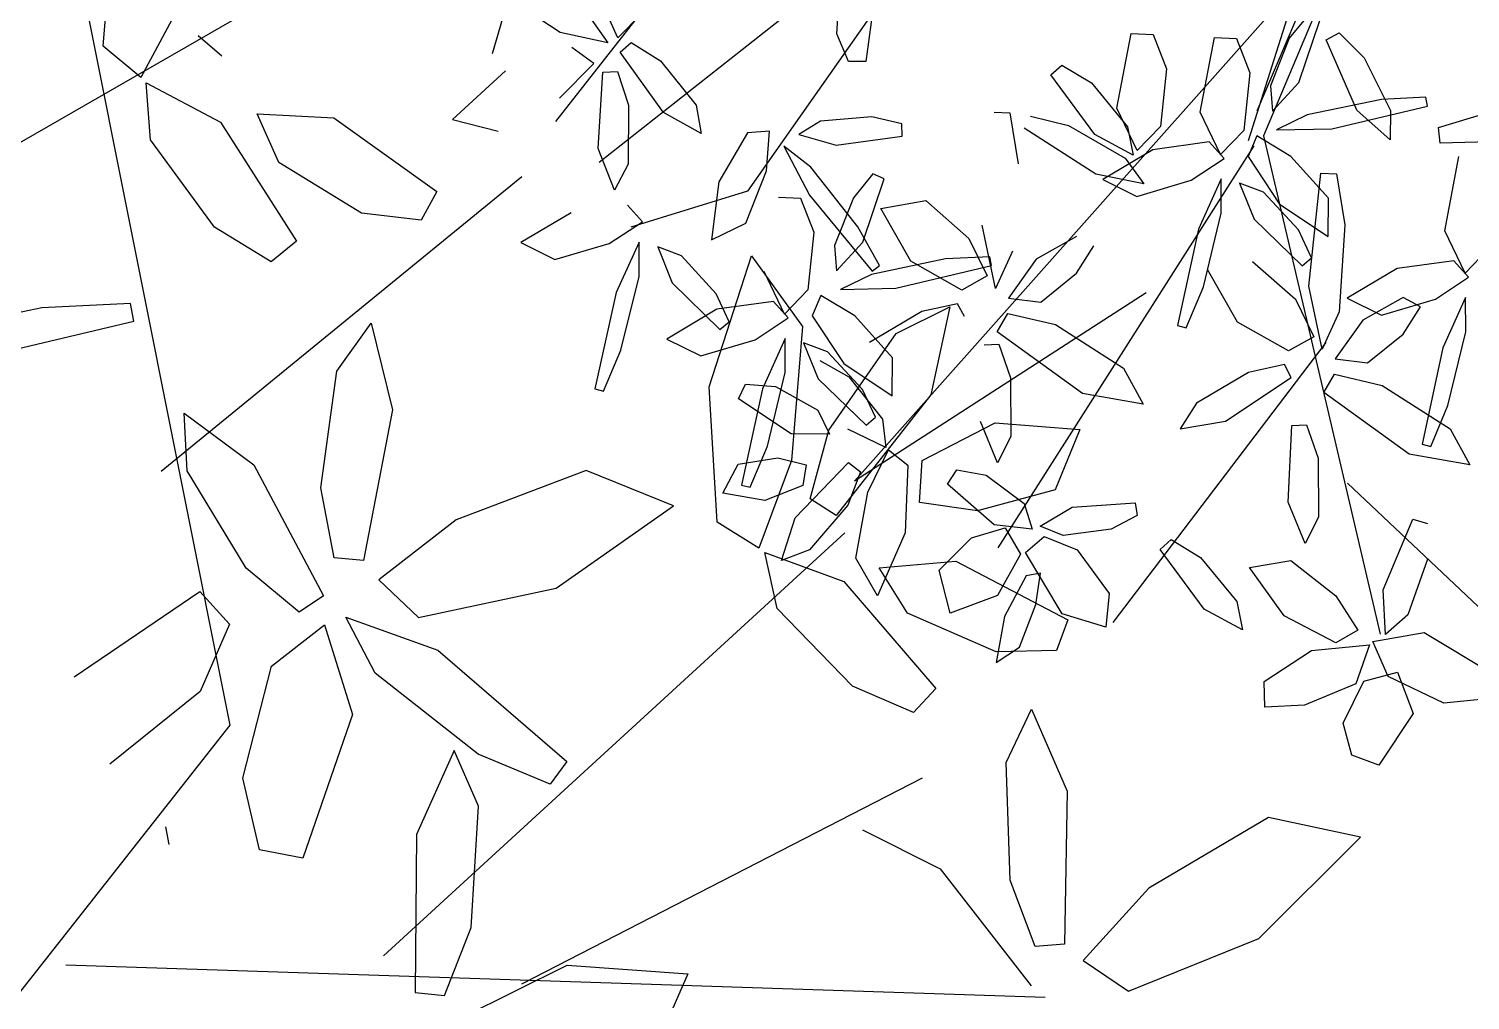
# Model space of a CAD drawing. Header units: inches. Extents: x -9 to 337, y -247 to 209.
# Drawn here: x 286.7024 to 287.0446, y 70.8894 to 71.12 of the extents above; entities that cross this region are included whole.
import ezdxf

# ---------------------------------------------------------------- set-up
doc = ezdxf.new("R2010")
doc.units = ezdxf.units.IN
doc.header["$MEASUREMENT"] = 0
doc.layers.add('vegetales', color=3, linetype='Continuous')

# ---------------------------------------------------------------- blocks, each defined once
blk = doc.blocks.new('Planta(planta)002')
at = {"color": 60}
for p, q in [((-0.66073, 0.35214), (-0.67335, 0.42382)), ((-0.71363, 0.38174), (-0.67452, 0.4016)), ((-0.77787, 0.36786), (-0.7585, 0.3326)), ((-0.71665, 0.36348), (-0.77787, 0.36786)), ((-0.6391, 0.31632), (-0.66073, 0.35214)), ((-0.62998, 0.31305), (-0.615, 0.35036)), ((-0.63375, 0.34285), (-0.6391, 0.31632)), ((-0.66025, 0.31287), (-0.66309, 0.33604)), ((-0.70205, 0.31386), (-0.66025, 0.31287)), ((-0.60135, 0.31245), (-0.62998, 0.31305)), ((-0.71057, 0.26024), (-0.66034, 0.30232)), ((-0.66034, 0.30232), (-0.65138, 0.29349)), ((-0.64981, 0.24096), (-0.6376, 0.30319)), ((-0.6376, 0.30319), (-0.62507, 0.302)), ((-0.62507, 0.302), (-0.61933, 0.27312)), ((-0.65138, 0.29349), (-0.66581, 0.26678)), ((-0.61933, 0.27312), (-0.62606, 0.22488)), ((-0.66581, 0.26678), (-0.70261, 0.23245)), ((-0.72692, 0.2257), (-0.71057, 0.26024)), ((-0.81423, 0.25321), (-0.80475, 0.22203)), ((-0.7664, 0.23939), (-0.81423, 0.25321)), ((-0.6406, 0.20502), (-0.64981, 0.24096)), ((-0.70261, 0.23245), (-0.72692, 0.2257)), ((-0.80475, 0.22203), (-0.76309, 0.19766)), ((-0.62606, 0.22488), (-0.6406, 0.20502)), ((-0.73009, 0.1898), (-0.72848, 0.20861)), ((-0.49913, 0.17916), (-0.46798, 0.20525)), ((-0.76309, 0.19766), (-0.73009, 0.1898)), ((-0.7447, 0.17978), (-0.78934, 0.16451)), ((-0.76591, 0.15965), (-0.7447, 0.17978)), ((-0.5094, 0.15581), (-0.49913, 0.17916)), ((-0.61289, 0.17671), (-0.66046, 0.16567)), ((-0.59903, 0.16389), (-0.61289, 0.17671)), ((-0.45608, 0.17602), (-0.49929, 0.14514)), ((-0.78934, 0.16451), (-0.86166, 0.1213)), ((-0.73663, 0.16555), (-0.75056, 0.13546)), ((-0.7283, 0.14545), (-0.73663, 0.16555)), ((-0.66046, 0.16567), (-0.70073, 0.13638)), ((-0.62549, 0.14266), (-0.59903, 0.16389)), ((-0.82245, 0.12779), (-0.76591, 0.15965)), ((-0.49929, 0.14514), (-0.5094, 0.15581)), ((-0.73139, 0.1017), (-0.7283, 0.14545)), ((-0.6703, 0.12474), (-0.62549, 0.14266)), ((-0.60009, 0.1462), (-0.61543, 0.10159)), ((-0.59721, 0.11711), (-0.60009, 0.1462)), ((-0.5839, 0.14384), (-0.5687, 0.11438)), ((-0.56292, 0.13808), (-0.5839, 0.14384)), ((-0.70073, 0.13638), (-0.6703, 0.12474)), ((-0.53028, 0.10878), (-0.56292, 0.13808)), ((-0.75056, 0.13546), (-0.75167, 0.07839)), ((-0.85802, 0.11453), (-0.82245, 0.12779)), ((-0.86166, 0.1213), (-0.85802, 0.11453)), ((-0.63481, 0.11965), (-0.62244, 0.10536)), ((-0.60676, 0.05291), (-0.59721, 0.11711)), ((-0.5687, 0.11438), (-0.52432, 0.07847)), ((-0.78865, 0.10574), (-0.779, 0.07462)), ((-0.74074, 0.09217), (-0.78865, 0.10574)), ((-0.62244, 0.10536), (-0.6358, 0.07699)), ((-0.51699, 0.086), (-0.53028, 0.10878)), ((-0.74123, 0.07722), (-0.73139, 0.1017)), ((-0.61543, 0.10159), (-0.62571, 0.01797)), ((-0.70266, 0.0616), (-0.74074, 0.09217)), ((-0.70391, 0.0472), (-0.68945, 0.08472)), ((-0.52432, 0.07847), (-0.51699, 0.086)), ((-0.779, 0.07462), (-0.73721, 0.05046)), ((-0.75167, 0.07839), (-0.74123, 0.07722)), ((-0.6358, 0.07699), (-0.67527, 0.047)), ((-0.56489, 0.07462), (-0.5912, 0.07283)), ((-0.56139, 0.06471), (-0.56489, 0.07462)), ((-0.5912, 0.07283), (-0.63195, 0.05658)), ((-0.61327, 0.04089), (-0.56139, 0.06471)), ((-0.70417, 0.04278), (-0.70266, 0.0616)), ((-0.63195, 0.05658), (-0.64642, 0.04034)), ((-0.73721, 0.05046), (-0.70417, 0.04278)), ((-0.61813, 0.01669), (-0.60676, 0.05291)), ((-0.67527, 0.047), (-0.70391, 0.0472)), ((-0.59695, -0.00024), (-0.58183, 0.04929)), ((-0.58183, 0.04929), (-0.5505, 0.02611)), ((-0.64642, 0.04034), (-0.61327, 0.04089)), ((-0.71873, 0.03268), (-0.76329, 0.01717)), ((-0.73984, 0.01244), (-0.71873, 0.03268)), ((-0.6711, 0.03568), (-0.68874, 0.02895)), ((-0.66383, 0.00255), (-0.6711, 0.03568)), ((-0.45542, 0.0354), (-0.44667, 0.0254)), ((-0.7838, 0.02608), (-0.77044, 0.03026)), ((-0.77439, -0.02716), (-0.7838, 0.02608)), ((-0.77044, 0.03026), (-0.7543, 0.01021)), ((-0.68874, 0.02895), (-0.69996, -0.01858)), ((-0.65572, 0.02688), (-0.62255, -0.00667)), ((-0.62837, 0.01654), (-0.65572, 0.02688)), ((-0.5505, 0.02611), (-0.54876, -0.02283)), ((-0.44667, 0.0254), (-0.47334, -0.00983)), ((-0.71059, 0.01849), (-0.72435, -0.01167)), ((-0.70215, -0.00157), (-0.71059, 0.01849)), ((-0.41016, -0.04031), (-0.39882, 0.02209)), ((-0.39882, 0.02209), (-0.38627, 0.02107)), ((-0.38627, 0.02107), (-0.38013, -0.00773)), ((-0.76329, 0.01717), (-0.83539, -0.02642)), ((-0.7962, -0.01972), (-0.73984, 0.01244)), ((-0.57509, -0.02051), (-0.62837, 0.01654)), ((-0.62571, 0.01797), (-0.61813, 0.01669)), ((-0.7543, 0.01021), (-0.74418, -0.02994)), ((-0.43424, -0.06405), (-0.44785, 0.00746)), ((-0.4364, 0.01061), (-0.42008, -0.01852)), ((-0.66765, -0.04556), (-0.66383, 0.00255)), ((-0.71211, -0.00185), (-0.70516, -0.0294)), ((-0.70502, -0.04534), (-0.70215, -0.00157)), ((-0.58501, -0.04882), (-0.59695, -0.00024)), ((-0.38075, -0.03847), (-0.32611, -0.00354)), ((-0.32611, -0.00354), (-0.31374, -0.01783)), ((-0.8514, -0.01952), (-0.82449, -0.01217)), ((-0.82449, -0.01217), (-0.79719, -0.03289)), ((-0.72435, -0.01167), (-0.72517, -0.06875)), ((-0.62255, -0.00667), (-0.55219, -0.053)), ((-0.38013, -0.00773), (-0.38619, -0.05605)), ((-0.31374, -0.01783), (-0.3271, -0.04621)), ((-0.83149, -0.04998), (-0.8514, -0.01952)), ((-0.83171, -0.03317), (-0.7962, -0.01972)), ((-0.69996, -0.01858), (-0.6916, -0.06766)), ((-0.6217, -0.0367), (-0.67159, -0.0223)), ((-0.54767, -0.04677), (-0.57509, -0.02051)), ((-0.56416, -0.06871), (-0.53262, -0.02343)), ((-0.54876, -0.02283), (-0.56122, -0.05622)), ((-0.42008, -0.01852), (-0.40713, -0.07297)), ((-0.83539, -0.02642), (-0.83171, -0.03317)), ((-0.75217, -0.05127), (-0.77439, -0.02716)), ((-0.74418, -0.02994), (-0.75217, -0.05127)), ((-0.70516, -0.0294), (-0.71169, -0.07524)), ((-0.79719, -0.03289), (-0.78482, -0.05469)), ((-0.59584, -0.05423), (-0.6217, -0.0367)), ((-0.40045, -0.07612), (-0.41016, -0.04031)), ((-0.3952, -0.07599), (-0.38075, -0.03847)), ((-0.71472, -0.06986), (-0.70502, -0.04534)), ((-0.6916, -0.06766), (-0.66765, -0.04556)), ((-0.56122, -0.05622), (-0.58501, -0.04882)), ((-0.55219, -0.053), (-0.54767, -0.04677)), ((-0.3271, -0.04621), (-0.36657, -0.07619)), ((-0.79971, -0.06479), (-0.83149, -0.04998)), ((-0.78482, -0.05469), (-0.79971, -0.06479)), ((-0.59982, -0.06617), (-0.59584, -0.05423)), ((-0.72745, -0.094), (-0.73839, -0.05969)), ((-0.53098, -0.05733), (-0.56416, -0.06871)), ((-0.38619, -0.05605), (-0.40045, -0.07612)), ((-0.33433, -0.0926), (-0.27969, -0.05767)), ((-0.41212, -0.09957), (-0.43424, -0.06405)), ((-0.72517, -0.06875), (-0.71472, -0.06986)), ((-0.43353, -0.07158), (-0.42388, -0.10271)), ((-0.38562, -0.08515), (-0.43353, -0.07158)), ((-0.40713, -0.07297), (-0.41212, -0.09957)), ((-0.8589, -0.09551), (-0.8242, -0.07895)), ((-0.8242, -0.07895), (-0.75864, -0.07949)), ((-0.75864, -0.07949), (-0.75741, -0.09273)), ((-0.71169, -0.07524), (-0.72745, -0.094)), ((-0.52221, -0.07688), (-0.56252, -0.08252)), ((-0.48431, -0.08883), (-0.52221, -0.07688)), ((-0.36657, -0.07619), (-0.3952, -0.07599)), ((-0.56252, -0.08252), (-0.54599, -0.10496)), ((-0.34755, -0.11572), (-0.38562, -0.08515)), ((-0.59008, -0.09535), (-0.57237, -0.09118)), ((-0.57237, -0.09118), (-0.55132, -0.12729)), ((-0.8359, -0.10673), (-0.8589, -0.09551)), ((-0.75741, -0.09273), (-0.78562, -0.10431)), ((-0.76559, -0.1091), (-0.72735, -0.09719)), ((-0.72735, -0.09719), (-0.7253, -0.11808)), ((-0.60586, -0.09488), (-0.59677, -0.10359)), ((-0.57841, -0.18445), (-0.59008, -0.09535)), ((-0.34879, -0.13012), (-0.33433, -0.0926)), ((-0.78562, -0.10431), (-0.8359, -0.10673)), ((-0.59677, -0.10359), (-0.61083, -0.13049)), ((-0.42388, -0.10271), (-0.38209, -0.12686)), ((-0.28068, -0.10034), (-0.32015, -0.13032)), ((-0.81372, -0.14031), (-0.76559, -0.1091)), ((-0.54599, -0.10496), (-0.50718, -0.11027)), ((-0.50718, -0.11027), (-0.47988, -0.10499)), ((-0.34905, -0.13454), (-0.34755, -0.11572)), ((-0.7253, -0.11808), (-0.76902, -0.15609)), ((-0.27683, -0.12074), (-0.2913, -0.13698)), ((-0.55132, -0.12729), (-0.53853, -0.19509)), ((-0.38209, -0.12686), (-0.34905, -0.13454)), ((-0.61083, -0.13049), (-0.64716, -0.16534)), ((-0.32015, -0.13032), (-0.34879, -0.13012)), ((-0.82442, -0.17608), (-0.81372, -0.14031)), ((-0.67137, -0.17241), (-0.6555, -0.13766)), ((-0.31599, -0.14164), (-0.33362, -0.14837)), ((-0.30871, -0.17477), (-0.31599, -0.14164)), ((-0.36361, -0.14464), (-0.40817, -0.16015)), ((-0.38472, -0.16488), (-0.36361, -0.14464)), ((-0.71405, -0.15382), (-0.69959, -0.15119)), ((-0.71182, -0.20688), (-0.71405, -0.15382)), ((-0.69959, -0.15119), (-0.68566, -0.17256)), ((-0.33362, -0.14837), (-0.34484, -0.1959)), ((-0.27325, -0.16078), (-0.3006, -0.15044)), ((-0.76902, -0.15609), (-0.82442, -0.17608)), ((-0.40817, -0.16015), (-0.48027, -0.20374)), ((-0.35547, -0.15883), (-0.36923, -0.18899)), ((-0.34703, -0.17889), (-0.35547, -0.15883)), ((-0.64716, -0.16534), (-0.67137, -0.17241)), ((-0.44108, -0.19704), (-0.38472, -0.16488)), ((-0.68566, -0.17256), (-0.68084, -0.2129)), ((-0.31253, -0.22288), (-0.30871, -0.17477)), ((-0.54939, -0.22843), (-0.57841, -0.18445)), ((-0.3499, -0.22266), (-0.34703, -0.17889)), ((-0.44294, -0.23903), (-0.42781, -0.18949)), ((-0.36923, -0.18899), (-0.37005, -0.24607)), ((-0.53853, -0.19509), (-0.54939, -0.22843)), ((-0.47659, -0.21049), (-0.44108, -0.19704)), ((-0.34484, -0.1959), (-0.33648, -0.24498)), ((-0.7926, -0.23139), (-0.77238, -0.19926)), ((-0.77238, -0.19926), (-0.73322, -0.20023)), ((-0.73322, -0.20023), (-0.70726, -0.21546)), ((-0.69215, -0.23288), (-0.71182, -0.20688)), ((-0.48027, -0.20374), (-0.47659, -0.21049)), ((-0.37861, -0.26221), (-0.30141, -0.20338)), ((-0.30141, -0.20338), (-0.29265, -0.21338)), ((-0.70726, -0.21546), (-0.71446, -0.24043)), ((-0.68084, -0.2129), (-0.69215, -0.23288)), ((-0.39648, -0.21268), (-0.39475, -0.26162)), ((-0.29265, -0.21338), (-0.31933, -0.24861)), ((-0.3596, -0.24718), (-0.3499, -0.22266)), ((-0.33648, -0.24498), (-0.31253, -0.22288)), ((-0.75389, -0.25039), (-0.7926, -0.23139)), ((-0.68567, -0.23616), (-0.65516, -0.24487)), ((-0.67792, -0.25589), (-0.68567, -0.23616)), ((-0.43099, -0.28761), (-0.44294, -0.23903)), ((-0.71446, -0.24043), (-0.75389, -0.25039)), ((-0.72731, -0.3012), (-0.71065, -0.24265)), ((-0.71065, -0.24265), (-0.68976, -0.24485)), ((-0.68976, -0.24485), (-0.67852, -0.27299)), ((-0.65516, -0.24487), (-0.6154, -0.28135)), ((-0.37005, -0.24607), (-0.3596, -0.24718)), ((-0.31933, -0.24861), (-0.37697, -0.29611)), ((-0.72478, -0.25655), (-0.76279, -0.26709)), ((-0.7147, -0.26383), (-0.72478, -0.25655)), ((-0.64584, -0.28209), (-0.67792, -0.25589)), ((-0.73678, -0.27944), (-0.7147, -0.26383)), ((-0.51757, -0.26108), (-0.54295, -0.26589)), ((-0.46768, -0.27548), (-0.51757, -0.26108)), ((-0.41014, -0.30749), (-0.37861, -0.26221)), ((-0.39475, -0.26162), (-0.4072, -0.295)), ((-0.76279, -0.26709), (-0.7962, -0.28889)), ((-0.54295, -0.26589), (-0.51162, -0.2896)), ((-0.67852, -0.27299), (-0.68689, -0.31861)), ((-0.44182, -0.29302), (-0.46768, -0.27548)), ((-0.77305, -0.29423), (-0.73678, -0.27944)), ((-0.62209, -0.29035), (-0.64584, -0.28209)), ((-0.6154, -0.28135), (-0.62209, -0.29035)), ((-0.7962, -0.28889), (-0.77305, -0.29423)), ((-0.51162, -0.2896), (-0.4458, -0.30496)), ((-0.4072, -0.295), (-0.43099, -0.28761)), ((-0.4458, -0.30496), (-0.44182, -0.29302)), ((-0.36377, -0.29323), (-0.35412, -0.32436)), ((-0.31587, -0.3068), (-0.36377, -0.29323)), ((-0.70989, -0.3364), (-0.72731, -0.3012)), ((-0.37697, -0.29611), (-0.41014, -0.30749)), ((-0.68689, -0.31861), (-0.70989, -0.3364)), ((-0.36819, -0.31566), (-0.4085, -0.3213)), ((-0.33029, -0.32761), (-0.36819, -0.31566)), ((-0.64094, -0.38687), (-0.6296, -0.32448)), ((-0.6296, -0.32448), (-0.61705, -0.3255)), ((-0.61705, -0.3255), (-0.61091, -0.3543)), ((-0.4085, -0.3213), (-0.39197, -0.34375)), ((-0.35412, -0.32436), (-0.31234, -0.34851)), ((-0.43607, -0.33413), (-0.41836, -0.32997)), ((-0.41836, -0.32997), (-0.39731, -0.36607)), ((-0.32586, -0.34377), (-0.33029, -0.32761)), ((-0.52501, -0.37619), (-0.47537, -0.33341)), ((-0.47537, -0.33341), (-0.46628, -0.34212)), ((-0.42439, -0.42323), (-0.43607, -0.33413)), ((-0.46628, -0.34212), (-0.48034, -0.36902)), ((-0.39197, -0.34375), (-0.35316, -0.34906)), ((-0.35316, -0.34906), (-0.32586, -0.34377)), ((-0.61091, -0.3543), (-0.61697, -0.40262)), ((-0.48034, -0.36902), (-0.51666, -0.40387)), ((-0.39731, -0.36607), (-0.38452, -0.43388)), ((-0.29386, -0.3663), (-0.33842, -0.3818)), ((-0.31496, -0.38653), (-0.29386, -0.3663)), ((-0.54088, -0.41095), (-0.52501, -0.37619)), ((-0.33842, -0.3818), (-0.41051, -0.42539))]:
    blk.add_line(p, q, dxfattribs=at)
at = {"color": 44}
for p, q in [((-0.51051, 0.3219), (-0.71869, 0.30268)), ((0.49837, -0.04322), (0.71189, 0.25784)), ((-0.14753, 0.16817), (-0.71869, 0.25144)), ((0.5304, 0.21941), (0.74392, 0.15535)), ((-0.6493, 0.14254), (-0.74005, 0.19379)), ((-0.47314, 0.16817), (-0.6493, 0.14254)), ((0.55709, 0.05287), (0.7546, 0.02724)), ((-0.30008, -0.12705), (-0.00757, -0.0192)), ((-0.00108, -0.0294), (-0.3118, -0.14577)), ((0.28485, -0.06244), (0.49837, -0.04322)), ((0.3756, -0.06244), (0.65317, -0.37631)), ((-0.76674, -0.09446), (-0.19505, -0.07688)), ((-0.32368, -0.1393), (-0.19505, -0.07688)), ((-0.47848, -0.16493), (-0.76674, -0.09446)), ((-0.32368, -0.14571), (-0.72403, -0.22258)), ((-0.3118, -0.14577), (-0.55322, -0.51083)), ((0.47168, -0.15852), (0.73858, -0.17774)), ((0.50371, -0.20976), (0.6852, -0.27382)), ((-0.40375, -0.30585), (-0.70268, -0.33788)), ((-0.47848, -0.40207), (-0.47848, -0.5877))]:
    blk.add_line(p, q, dxfattribs=at)
at = {"color": 66}
for p, q in [((0.6721, 0.19568), (0.71728, 0.23194)), ((0.67333, 0.17472), (0.6721, 0.19568)), ((0.712, 0.18512), (0.67333, 0.17472)), ((0.57271, 0.13782), (0.51943, 0.17486)), ((0.65681, 0.15341), (0.6733, 0.17153)), ((0.6733, 0.17153), (0.68288, 0.13682)), ((0.70389, 0.15581), (0.70319, 0.16908)), ((0.52524, 0.15165), (0.59561, 0.10533)), ((0.64848, 0.10786), (0.65681, 0.15341)), ((0.60012, 0.11155), (0.57271, 0.13782)), ((0.68288, 0.13682), (0.66822, 0.07825)), ((0.68749, 0.10686), (0.69631, 0.12786)), ((0.69631, 0.12786), (0.71757, 0.1029)), ((0.59561, 0.10533), (0.60012, 0.11155)), ((0.65434, 0.08006), (0.64848, 0.10786)), ((0.69602, 0.06635), (0.68749, 0.10686)), ((0.66822, 0.07825), (0.65434, 0.08006)), ((0.44342, -0.05933), (0.44793, -0.05311))]:
    blk.add_line(p, q, dxfattribs=at)
at = {"color": 68}
for p, q in [((0.71757, 0.1029), (0.72487, 0.04933)), ((0.56477, 0.04492), (0.58177, 0.06273)), ((0.58177, 0.06273), (0.58624, 0.0259)), ((0.71136, 0.04567), (0.69602, 0.06635)), ((0.72487, 0.04933), (0.71136, 0.04567)), ((0.55184, -0.00203), (0.56477, 0.04492)), ((0.6397, 0.02749), (0.66468, 0.03102)), ((0.66468, 0.03102), (0.64398, -0.0011)), ((0.58624, 0.0259), (0.56606, -0.03422)), ((0.59875, -0.00178), (0.6397, 0.02749)), ((0.46759, 0.0194), (0.53093, 0.0055)), ((0.53093, 0.0055), (0.52959, -0.01335)), ((0.55379, -0.03141), (0.55184, -0.00203)), ((0.58098, -0.02639), (0.59875, -0.00178)), ((0.64398, -0.0011), (0.58872, -0.03631)), ((0.50008, -0.02399), (0.45096, -0.01731)), ((0.52959, -0.01335), (0.50008, -0.02399)), ((0.58872, -0.03631), (0.58098, -0.02639)), ((0.56606, -0.03422), (0.55379, -0.03141)), ((0.48555, -0.0627), (0.52892, -0.03869)), ((0.52892, -0.03869), (0.55722, -0.043)), ((0.55722, -0.043), (0.53753, -0.07806)), ((0.55709, -0.07304), (0.56584, -0.04743)), ((0.56584, -0.04743), (0.58264, -0.08575)), ((0.58726, -0.04675), (0.58707, -0.07009)), ((0.62858, -0.05316), (0.58726, -0.04675)), ((0.68212, -0.07906), (0.62858, -0.05316)), ((0.46825, -0.08887), (0.48555, -0.0627)), ((0.74416, -0.09276), (0.7973, -0.06735)), ((0.7973, -0.06735), (0.79021, -0.10401)), ((0.56209, -0.12878), (0.55709, -0.07304)), ((0.58707, -0.07009), (0.63662, -0.10426)), ((0.53753, -0.07806), (0.47844, -0.10478)), ((0.69675, -0.11654), (0.68212, -0.07906)), ((0.58264, -0.08575), (0.58585, -0.15847)), ((0.47844, -0.10478), (0.46825, -0.08887)), ((0.70445, -0.13494), (0.74416, -0.09276)), ((0.63662, -0.10426), (0.69675, -0.11654)), ((0.79021, -0.10401), (0.74543, -0.13986)), ((0.55627, -0.12033), (0.51911, -0.13311)), ((0.5461, -0.14408), (0.55627, -0.12033)), ((0.57407, -0.15995), (0.56209, -0.12878)), ((0.51911, -0.13311), (0.46965, -0.17917)), ((0.70857, -0.15552), (0.70445, -0.13494)), ((0.76584, -0.14263), (0.81563, -0.13521)), ((0.81563, -0.13521), (0.83963, -0.14408)), ((0.74543, -0.13986), (0.70857, -0.15552)), ((0.50632, -0.17746), (0.5461, -0.14408)), ((0.73893, -0.15697), (0.76584, -0.14263)), ((0.83963, -0.14408), (0.80676, -0.16402)), ((0.58585, -0.15847), (0.57407, -0.15995)), ((0.69518, -0.17892), (0.70899, -0.15869)), ((0.70899, -0.15869), (0.72329, -0.19173)), ((0.74147, -0.17001), (0.73893, -0.15697)), ((0.80676, -0.16402), (0.74147, -0.17001)), ((0.47735, -0.18914), (0.50632, -0.17746)), ((0.46965, -0.17917), (0.47735, -0.18914)), ((0.69325, -0.22518), (0.69518, -0.17892)), ((0.76999, -0.19209), (0.7838, -0.18055)), ((0.7838, -0.18055), (0.8169, -0.19212)), ((0.72329, -0.19173), (0.7169, -0.25177)), ((0.78447, -0.21254), (0.76999, -0.19209)), ((0.8169, -0.19212), (0.83974, -0.22044)), ((0.4758, -0.20115), (0.52278, -0.21833)), ((0.73202, -0.22076), (0.73784, -0.19874)), ((0.73784, -0.19874), (0.76235, -0.22052)), ((0.8137, -0.23043), (0.78447, -0.21254)), ((0.52278, -0.21833), (0.55546, -0.2585)), ((0.74609, -0.2597), (0.73202, -0.22076)), ((0.76235, -0.22052), (0.77702, -0.27255)), ((0.83974, -0.22044), (0.8137, -0.23043)), ((0.70291, -0.2519), (0.69325, -0.22518)), ((0.7169, -0.25177), (0.70291, -0.2519)), ((0.55546, -0.2585), (0.51874, -0.27158)), ((0.76415, -0.27805), (0.74609, -0.2597)), ((0.65148, -0.27044), (0.66219, -0.30597)), ((0.77702, -0.27255), (0.76415, -0.27805)), ((0.71459, -0.29525), (0.7386, -0.2875)), ((0.7386, -0.2875), (0.7237, -0.32268)), ((0.67926, -0.3311), (0.71459, -0.29525)), ((0.66219, -0.30597), (0.6526, -0.36865)), ((0.7237, -0.32268), (0.67528, -0.36683)), ((0.66596, -0.35838), (0.67926, -0.3311)), ((0.67528, -0.36683), (0.66596, -0.35838)), ((0.71744, -0.37661), (0.67563, -0.37737)), ((0.67563, -0.37737), (0.67944, -0.4004)), ((0.77462, -0.39298), (0.71744, -0.37661)), ((0.79544, -0.4274), (0.77462, -0.39298)), ((0.67944, -0.4004), (0.7341, -0.42559)), ((0.7341, -0.42559), (0.79544, -0.4274))]:
    blk.add_line(p, q, dxfattribs=at)
at = {"color": 62}
for p, q in [((-0.27969, -0.05767), (-0.26732, -0.07196)), ((-0.26732, -0.07196), (-0.28068, -0.10034)), ((-0.23608, -0.10449), (-0.27683, -0.12074)), ((-0.20977, -0.1027), (-0.23608, -0.10449)), ((-0.25815, -0.13643), (-0.20628, -0.11261)), ((-0.24117, -0.18869), (-0.21541, -0.12844)), ((-0.21541, -0.12844), (-0.20342, -0.13227)), ((-0.20342, -0.13227), (-0.20421, -0.16261)), ((-0.2913, -0.13698), (-0.25815, -0.13643)), ((-0.3006, -0.15044), (-0.26743, -0.18399)), ((-0.21997, -0.19783), (-0.27325, -0.16078)), ((-0.20421, -0.16261), (-0.2215, -0.20988)), ((-0.26743, -0.18399), (-0.19707, -0.23032)), ((-0.24014, -0.22689), (-0.24117, -0.18869)), ((-0.19256, -0.22409), (-0.21997, -0.19783)), ((-0.2215, -0.20988), (-0.24014, -0.22689)), ((-0.19707, -0.23032), (-0.19256, -0.22409)), ((-0.21268, -0.25981), (-0.20393, -0.2498)), ((-0.20393, -0.2498), (-0.16547, -0.27157)), ((-0.14412, -0.32851), (-0.21268, -0.25981)), ((-0.26457, -0.31425), (-0.20993, -0.27932)), ((-0.27779, -0.33737), (-0.31587, -0.3068)), ((-0.27903, -0.35177), (-0.26457, -0.31425)), ((-0.2793, -0.35619), (-0.27779, -0.33737)), ((-0.31234, -0.34851), (-0.2793, -0.35619)), ((-0.2504, -0.35197), (-0.27903, -0.35177)), ((-0.63123, -0.42269), (-0.64094, -0.38687)), ((-0.37133, -0.4187), (-0.31496, -0.38653)), ((-0.59818, -0.44055), (-0.58837, -0.39041)), ((-0.58837, -0.39041), (-0.55987, -0.41207)), ((-0.61697, -0.40262), (-0.63123, -0.42269)), ((-0.51666, -0.40387), (-0.54088, -0.41095)), ((-0.55987, -0.41207), (-0.5552, -0.46081)), ((-0.40683, -0.43214), (-0.37133, -0.4187)), ((-0.39537, -0.46721), (-0.42439, -0.42323)), ((-0.41051, -0.42539), (-0.40683, -0.43214)), ((-0.38452, -0.43388), (-0.39537, -0.46721)), ((-0.58473, -0.48845), (-0.59818, -0.44055)), ((-0.5552, -0.46081), (-0.56375, -0.49471)), ((-0.66618, -0.48196), (-0.65066, -0.46665)), ((-0.65066, -0.46665), (-0.6036, -0.47783)), ((-0.5238, -0.48657), (-0.46241, -0.46356)), ((-0.46241, -0.46356), (-0.45652, -0.47548)), ((-0.6036, -0.47783), (-0.566, -0.51039)), ((-0.6417, -0.50565), (-0.66618, -0.48196)), ((-0.55025, -0.51447), (-0.5238, -0.48657)), ((-0.56375, -0.49471), (-0.58473, -0.48845)), ((-0.47869, -0.49641), (-0.52476, -0.5167)), ((-0.59821, -0.5249), (-0.6417, -0.50565)), ((-0.566, -0.51039), (-0.59821, -0.5249)), ((-0.57477, -0.54064), (-0.56192, -0.51075)), ((-0.56192, -0.51075), (-0.52636, -0.53718)), ((-0.52476, -0.5167), (-0.55025, -0.51447)), ((-0.63023, -0.54026), (-0.59207, -0.5284)), ((-0.59207, -0.5284), (-0.56654, -0.54412)), ((-0.64492, -0.56448), (-0.63023, -0.54026)), ((-0.55866, -0.59097), (-0.57477, -0.54064)), ((-0.52636, -0.53718), (-0.51142, -0.60486)), ((-0.56654, -0.54412), (-0.5831, -0.57787)), ((-0.63527, -0.587), (-0.64492, -0.56448)), ((-0.5831, -0.57787), (-0.63527, -0.587)), ((-0.53284, -0.6135), (-0.55866, -0.59097))]:
    blk.add_line(p, q, dxfattribs=at)

msp = doc.modelspace()

# ---------------------------------------------------------------- block references
at = {"layer": 'vegetales', "rotation": 46.62801524183183}
for p, xscale, yscale, zscale in [((287.02558, 71.18534), 0.2776402120040727, 0.2776402120040727, 0.2776402120040727), ((286.54274, 70.77), 0.5552804240081454, 0.5552804240081454, 0.5552804240081454)]:
    msp.add_blockref('Planta(planta)002', p, dxfattribs=dict(at, xscale=xscale, yscale=yscale, zscale=zscale))

doc.saveas('drawing.dxf')
